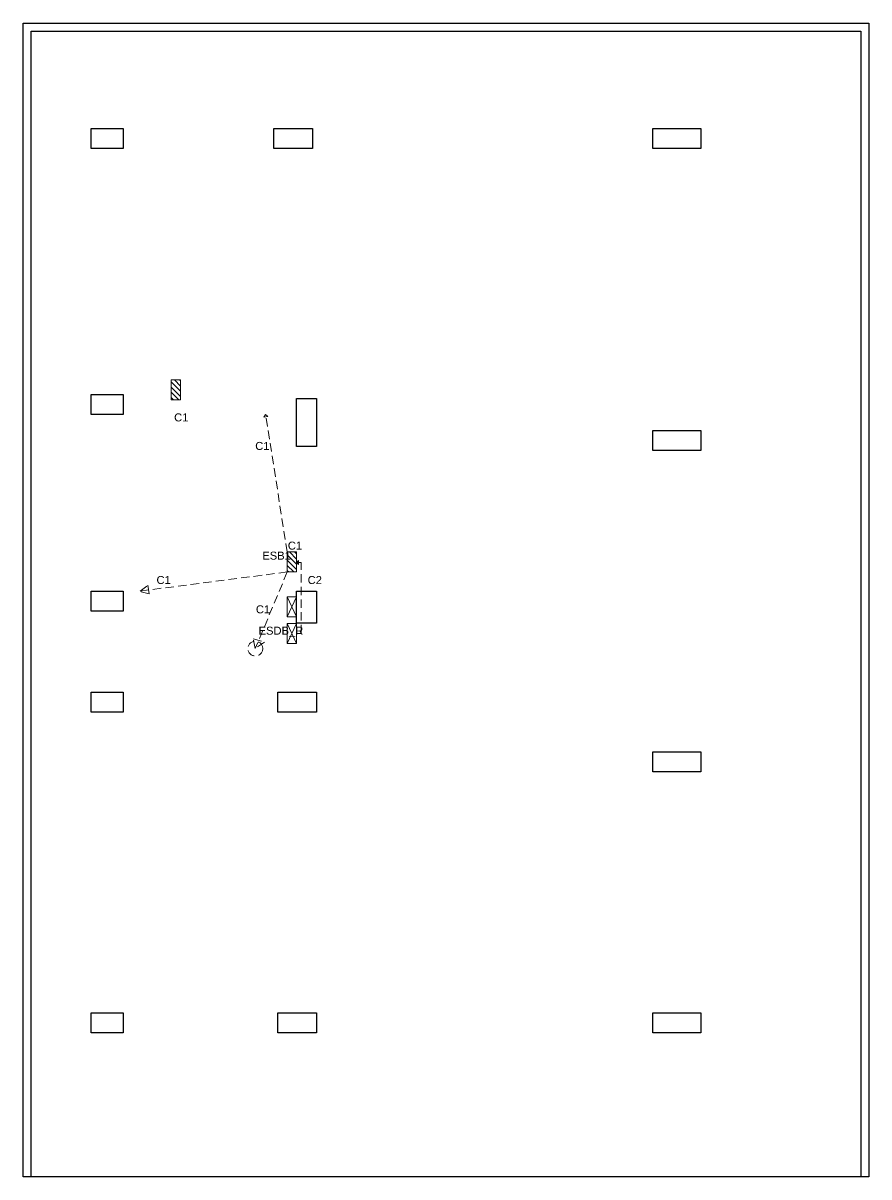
# Model space of a CAD drawing. Header units: inches. Extents: x 1065 to 1774, y 386 to 6100.
# Drawn here: x 1140 to 1774, y 5235 to 6100 of the extents above; entities that cross this region are included whole.
import ezdxf

# ---------------------------------------------------------------- set-up
doc = ezdxf.new("R2010")
doc.units = ezdxf.units.IN
doc.header["$MEASUREMENT"] = 0
doc.linetypes.add('DASHED2', pattern=[9.525, 6.35, -3.175])
for name, color, linetype, lineweight in [('1.Boundary & Pillar', 10, 'Continuous', 30), ('5.Switchboards', 210, 'Continuous', 9), ('5.Switchboards - Labels', 210, 'Continuous', 9), ('7.(Hidden) Board to Board - Labels', 6, 'DASHED2', 20), ('7.(Hidden) Board to Fixtures', 1, 'DASHED2', 20), ('8.(Hidden) Emergency Connections', 10, 'DASHED2', 20)]:
    doc.layers.add(name, color=color, linetype=linetype, lineweight=lineweight)
doc.layers.get('8.(Hidden) Emergency Connections').off()
doc.styles.add('Text 1', font='arial.ttf', dxfattribs={"height": 6})

# ---------------------------------------------------------------- blocks, each defined once
blk = doc.blocks.new('col')
at = {"layer": '1.Boundary & Pillar', "linetype": 'Continuous'}
for points in [[(-433, 678), (-433, 663), (-457, 663), (-457, 678)], [(-291, 678), (-291, 663), (-320, 663), (-320, 678)], [(0, 678), (0, 663), (-36, 663), (-36, 678)], [(-433, 478.5), (-433, 463.5), (-457, 463.5), (-457, 478.5)], [(-303, 475.5), (-288, 475.5), (-288, 439.6), (-303, 439.6)], [(0, 451.6), (0, 436.6), (-36, 436.6), (-36, 451.6)], [(-433, 331.19), (-433, 316.19), (-457, 316.19), (-457, 331.19)], [(-288, 307.19), (-303, 307.19), (-303, 331.19), (-288, 331.19)], [(-433, 255.5), (-433, 240.5), (-457, 240.5), (-457, 255.5)], [(-288, 255.5), (-288, 240.5), (-317, 240.5), (-317, 255.5)], [(0, 210.75), (0, 195.75), (-36, 195.75), (-36, 210.75)], [(-433, 15), (-433, 0), (-457, 0), (-457, 15)], [(-288, 15), (-288, 0), (-317, 0), (-317, 15)], [(0, 15), (0, 0), (-36, 0), (-36, 15)]]:
    blk.add_lwpolyline(points, close=True, dxfattribs=at)
blk = doc.blocks.new('Switchboard')
at = {"layer": '5.Switchboards'}
h = blk.add_hatch(dxfattribs=at)
h.set_pattern_fill('ANSI31', color=256, scale=22)
h.paths.add_polyline_path([(2518, 710), (2518, 717), (2503, 717), (2503, 710)])
blk.add_lwpolyline([(2503, 717), (2518, 717), (2518, 710), (2503, 710)], close=True, dxfattribs=at)
blk = doc.blocks.new('Floor Distribution Board')
at = {"layer": '5.Switchboards'}
for p, q in [((2293.99, 768.51), (2300.99, 753.51)), ((2293.99, 753.51), (2300.99, 768.51))]:
    blk.add_line(p, q, dxfattribs=at)
blk.add_lwpolyline([(2300.99, 768.51), (2300.99, 753.51), (2293.99, 753.51), (2293.99, 768.51)], close=True, dxfattribs=at)

msp = doc.modelspace()

# ---------------------------------------------------------------- linework, layer by layer
at = {"layer": '1.Boundary & Pillar', "linetype": 'Continuous'}
msp.add_line((1774, 5235), (1140.00272, 5235), dxfattribs=at)
msp.add_lwpolyline([(1140.00272, 5235), (1140.00272, 6100), (1774, 6100), (1774, 5235)], dxfattribs=at)
msp.add_lwpolyline([(1146.00272, 6094), (1768, 6094), (1768, 5235), (1146.00272, 5235)], close=True, dxfattribs=at)
at = {"layer": '7.(Hidden) Board to Board - Labels'}
for p, q in [((1345.00817, 5695.5), (1346.50408, 5696.99592)), ((1348.5, 5695.5), (1345.00817, 5695.5)), ((1346.50408, 5694), (1345.00817, 5695.5)), ((1346.50408, 5696.99592), (1346.50408, 5694)), ((1348.5, 5642.5), (1348.5, 5695.5)), ((1345, 5642.5), (1348.5, 5642.5))]:
    msp.add_line(p, q, dxfattribs=at)
at = {"layer": '7.(Hidden) Board to Fixtures'}
for p, q in [((1321.77132, 5806.50546), (1320.5, 5804.5)), ((1320.5, 5804.5), (1323.5, 5805)), ((1338, 5703.5), (1321.77132, 5806.50546)), ((1323.5, 5805), (1321.77132, 5806.50546)), ((1338.00817, 5688.5), (1227.64079, 5674.19306)), ((1338.00817, 5688.5), (1314.06479, 5631.08873)), ((1227.64079, 5674.19306), (1233.5, 5678.5)), ((1233.5, 5678.5), (1234.5, 5672)), ((1234.5, 5672), (1227.5, 5674)), ((1314.06479, 5631.08873), (1312.5, 5638.5)), ((1312.5, 5638.5), (1321, 5636)), ((1321, 5636), (1314.06479, 5631.08873)), ((1314.06479, 5631.08873), (1314.06479, 5631.08873))]:
    msp.add_line(p, q, dxfattribs=at)
msp.add_circle((1314.06479, 5631.08873), 5.55344, dxfattribs=at)

# ---------------------------------------------------------------- block references
at = {"layer": '1.Boundary & Pillar', "linetype": 'Continuous'}
msp.add_blockref('col', (1648, 5343.00174), dxfattribs=at)
at = {"layer": '5.Switchboards', "rotation": 270}
for p in [(541.00817, 8335.5), (628.00817, 8206.5)]:
    msp.add_blockref('Switchboard', p, dxfattribs=at)
at = {"layer": '8.(Hidden) Emergency Connections'}
for name, p, rotation in [('Switchboard', (628.00817, 8206.5), 270), ('Floor Distribution Board', (3638.99456, 6423.50545), 179.9999999999965), ('Floor Distribution Board', (3638.99456, 6403.50545), 179.9999999999965)]:
    msp.add_blockref(name, p, dxfattribs=dict(at, rotation=rotation))

# ---------------------------------------------------------------- texts
at = {"layer": '5.Switchboards - Labels', "char_height": 6, "attachment_point": 1, "style": 'Text 1'}
for s, insert in [('E{\\fArial Baltic|b0|i0|c186|p34;SB1}', (1319.28151, 5703.75288)), ('E{\\fArial Baltic|b0|i0|c186|p34;SDB}_R', (1316.50272, 5647.5))]:
    msp.add_mtext_dynamic_manual_height_columns(s, width=17.5, gutter_width=60, heights=[0], dxfattribs=dict(at, insert=insert))
at = {"layer": '7.(Hidden) Board to Board - Labels', "char_height": 6, "attachment_point": 1, "style": 'Text 1'}
for s, insert in [('C1', (1253.20827, 5807.39043)), ('C1', (1338.43889, 5711.26261)), ('{\\fArial Baltic|b0|i0|c186|p34;C}2', (1353.3016, 5685.46635))]:
    msp.add_mtext(s, dxfattribs=dict(at, insert=insert))
at = {"layer": '7.(Hidden) Board to Fixtures', "char_height": 6, "attachment_point": 1, "style": 'Text 1'}
for insert in [(1314, 5786), (1240, 5685.5), (1314.5, 5663.5)]:
    msp.add_mtext_dynamic_manual_height_columns('{\\fArial Baltic|b0|i0|c186|p34;C1}', width=10, gutter_width=60, heights=[0], dxfattribs=dict(at, insert=insert))

doc.saveas('drawing.dxf')
